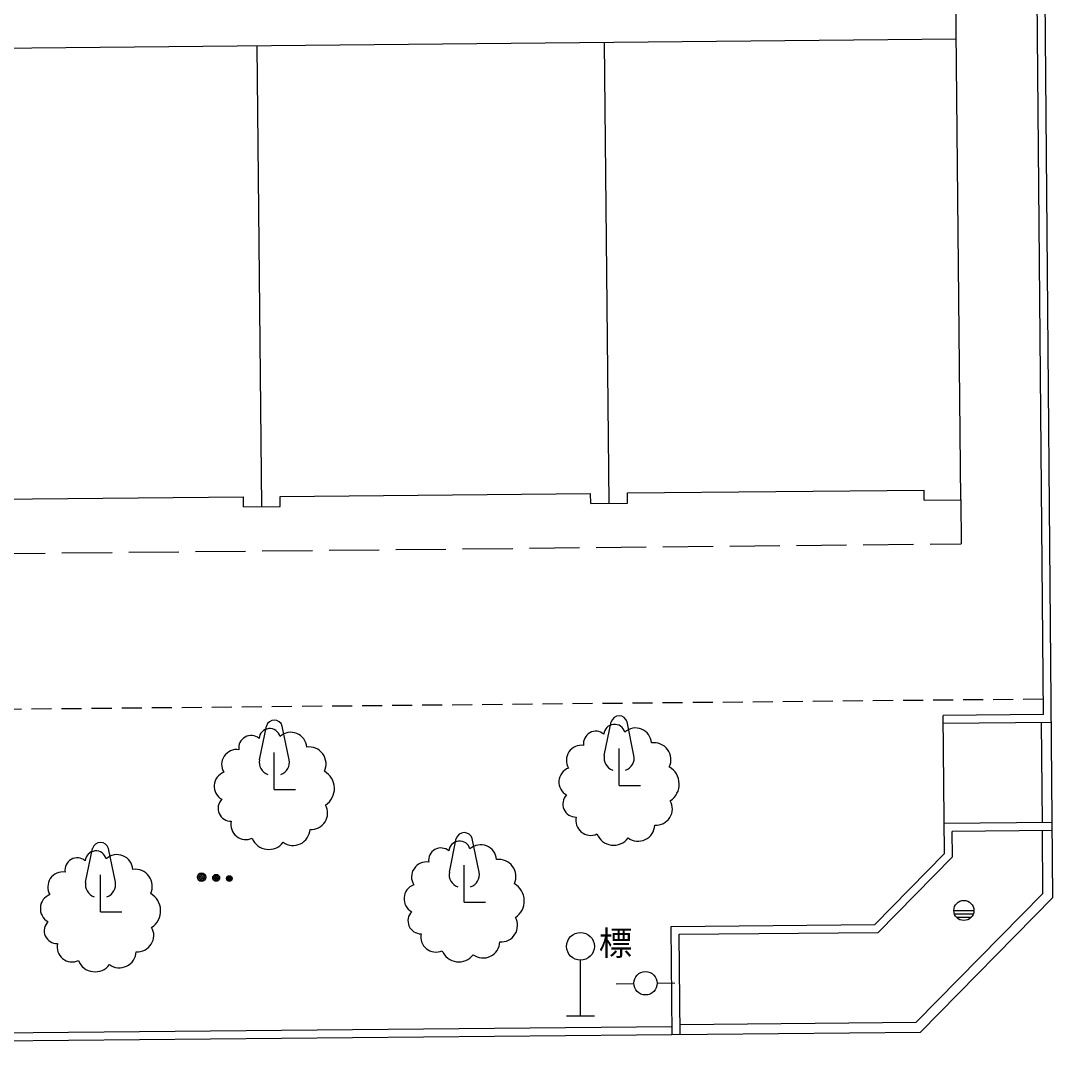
# Model space of a CAD drawing. Units: millimetres, scale not verified. Extents: x -100125 to 100125, y -69250 to 69250.
# Drawn here: x -2096 to 13356, y 15792 to 31521 of the extents above; entities that cross this region are included whole.
import ezdxf
from ezdxf.enums import TextEntityAlignment as Align

# ---------------------------------------------------------------- set-up
doc = ezdxf.new("R2010")
doc.units = ezdxf.units.MM
doc.header["$LTSCALE"] = 250
doc.linetypes.add('DASHED1', pattern=[1.8, 1.2, -0.6])
doc.linetypes.add('DASHED3', pattern=[4, 3, -1])
doc.layers.add('1-0_計画', color=3, linetype='Continuous')
doc.layers.add('1-1_現況白抜', color=2, linetype='Continuous')
doc.styles.add('ＭＳ ゴシック', font='')
doc.styles.get('ＭＳ ゴシック').set_extended_font_data('MS Gothic')

msp = doc.modelspace()

# ---------------------------------------------------------------- linework, layer by layer
at = {"layer": '1-0_計画'}
for p, q in [((13356.1, 18392.6), (13225.5, 33670.8)), ((13212.7, 21131.4), (13106, 33620)), ((13212.7, 21131.4), (11712.8, 21118.6)), ((11730.5, 19049.3), (11712.8, 21118.6)), ((13333.7, 21012.5), (11713.8, 20998.6)), ((13196.6, 19511.2), (13183.7, 21011.2)), ((13346.6, 19512.5), (11726.6, 19498.7)), ((13347.6, 19392.5), (11847.6, 19379.7)), ((11850.9, 19000.6), (11847.6, 19379.7)), ((13205.6, 18453.4), (13197.6, 19391.2)), ((11730.5, 19049.3), (10687.4, 17987.3)), ((11850.9, 19000.6), (10738.2, 17867.8)), ((13205.6, 18453.4), (11309.8, 16523.1)), ((13356.1, 18392.6), (11373.3, 16373.7)), ((7638.2, 17958.5), (10687.4, 17987.3)), ((7653.5, 16338.6), (7638.2, 17958.5)), ((7759.3, 17839.7), (10738.2, 17867.8)), ((7773.5, 16339.7), (7759.3, 17839.7)), ((6281, 16617.6), (6281, 17451)), ((6072.6, 16617.6), (6489.3, 16617.6)), ((7772.1, 16489.7), (11309.8, 16523.1)), ((-50209, 15792.1), (11373.3, 16373.7)), ((-46490.3, 15947.2), (7652.3, 16458.6))]:
    msp.add_line(p, q, dxfattribs=at)
msp.add_circle((6281, 17659.3), 208.3, dxfattribs=at)
at = {"layer": '1-1_現況白抜'}
for p, q in [((11976.5, 24349.8), (11879.6, 34159.3)), ((11908.3, 31249.2), (-50555.7, 30631.7)), ((1509.9, 24246.3), (1441.7, 31145.7)), ((6709.7, 24297.7), (6641.5, 31197.1)), ((-3416.3, 24347.6), (1233.5, 24393.6)), ((1234.9, 24243.6), (1233.5, 24393.6)), ((1783.4, 24399), (6433.2, 24445)), ((1784.9, 24249), (1783.4, 24399)), ((6434.7, 24295), (6433.2, 24445)), ((6983.2, 24450.4), (11425.1, 24494.3)), ((6984.7, 24300.4), (6983.2, 24450.4)), ((11426.6, 24344.3), (11425.1, 24494.3)), ((1234.9, 24243.6), (1784.9, 24249)), ((6434.7, 24295), (6984.7, 24300.4)), ((11426.6, 24344.3), (11976.5, 24349.8)), ((1474.1, 20455.2), (1577.6, 20958.6)), ((1919.1, 20455.2), (1815.7, 20958.6)), ((6637.1, 20519.4), (6740.6, 21022.8)), ((7082.1, 20519.4), (6978.6, 21022.8)), ((6859.6, 20071.2), (6859.6, 20625.4)), ((1696.6, 20007), (1696.6, 20561.2)), ((1696.6, 20007), (2015.1, 20007)), ((6859.6, 20071.2), (7178.1, 20071.2)), ((4317.5, 18770.6), (4420.9, 19274)), ((4762.4, 18770.6), (4659, 19274)), ((-1128.6, 18622.7), (-1025.2, 19126.1)), ((-683.7, 18622.7), (-787.1, 19126.1)), ((4540, 18322.4), (4540, 18876.6)), ((-906.1, 18174.5), (-906.1, 18728.7)), ((610.4, 18694.4), (605.4, 18694.4)), ((607.9, 18696.9), (607.9, 18691.9)), ((827.9, 18683.6), (823, 18683.6)), ((825.5, 18686.1), (825.5, 18681.1)), ((1023.9, 18675.9), (1018.9, 18675.9)), ((1021.4, 18678.4), (1021.4, 18673.4)), ((4540, 18322.4), (4858.4, 18322.4)), ((-906.1, 18174.5), (-587.7, 18174.5)), ((11871.7, 18197.2), (12171.7, 18197.2)), ((11880.4, 18147.2), (12162.9, 18147.2)), ((11909.9, 18097.2), (12133.4, 18097.2)), ((6817.2, 17099.9), (7079.6, 17103.7)), ((7429.6, 17108.4), (7692.1, 17111.7))]:
    msp.add_line(p, q, dxfattribs=at)
at = {"layer": '1-1_現況白抜', "linetype": 'DASHED3'}
msp.add_line((11976.5, 24349.8), (11983.1, 23689.2), dxfattribs=at)
at = {"layer": '1-1_現況白抜', "linetype": 'DASHED1'}
msp.add_line((13210.7, 21361.8), (-52137.8, 20715.8), dxfattribs=at)
at = {"layer": '1-1_現況白抜', "linetype": 'DASHED3'}
msp.add_lwpolyline([(-50487.5, 23732.3), (-50480.9, 23058), (11983.1, 23689.2)], dxfattribs=at)
at = {"layer": '1-1_現況白抜'}
for centre, radius in [((607.1, 18695.9), 62.3), ((607.9, 18694.4), 62.5), ((607.9, 18694.4), 42.5), ((607.9, 18694.4), 22.5), ((825.9, 18685.5), 52.1), ((825.5, 18683.6), 50), ((825.5, 18683.6), 34), ((825.5, 18683.6), 18), ((1023.8, 18675.1), 41.5), ((1021.4, 18675.9), 37.5), ((1021.4, 18675.9), 25.5), ((1021.4, 18675.9), 13.5), ((12021.7, 18197.2), 150), ((7254.6, 17106.2), 175)]:
    msp.add_circle(centre, radius, dxfattribs=at)
for centre, radius, start, end in [((6859.6, 20988.6), 123.8, 16.01544, 163.98456), ((1627.6, 20760.2), 160.6, 15.21993, 175.25279), ((1696.6, 20924.5), 123.8, 16.01544, 163.98456), ((6790.6, 20824.4), 160.6, 15.21993, 175.25279), ((7107.3, 20693.2), 237.1, 3.57292, 133.00559), ((1347.8, 20633.3), 184.4, 49.49382, 188.73859), ((1944.3, 20629), 237.1, 3.57292, 133.00559), ((6510.8, 20697.5), 184.4, 49.49382, 188.73859), ((1133, 20382.3), 225.4, 81.69439, 210.99249), ((2215.8, 20390.1), 256, 335.02818, 97.82313), ((6296, 20446.5), 225.4, 81.69439, 210.99249), ((7378.8, 20454.3), 256, 335.02818, 97.82313), ((1662.4, 20416.5), 192.2, 168.38851, 251.26151), ((1730.8, 20416.5), 192.2, 288.73849, 11.61149), ((6825.4, 20480.7), 192.2, 168.38851, 251.26151), ((6893.8, 20480.7), 192.2, 288.73849, 11.61149), ((6181.5, 20121.6), 223.2, 110.65709, 240.8492), ((7462.7, 20088.8), 297, 303.26786, 60.07568), ((1018.5, 20057.4), 223.2, 110.65709, 240.8492), ((2299.7, 20024.6), 297, 303.26786, 60.07568), ((1047.8, 19726.1), 194, 135.36408, 271.45434), ((6210.8, 19790.3), 194, 135.36408, 271.45434), ((7412.7, 19719.8), 244.8, 265.5933, 29.54039), ((2249.7, 19655.6), 244.8, 265.5933, 29.54039), ((1270.7, 19481.7), 223.7, 166.93808, 294.99175), ((6433.7, 19545.9), 223.7, 166.93808, 294.99175), ((1978.1, 19423.2), 253, 234.12746, 357.35837), ((4540, 19239.9), 123.8, 16.01544, 163.98456), ((7141.1, 19487.4), 253, 234.12746, 357.35837), ((-906.1, 19092), 123.8, 16.01544, 163.98456), ((1614.7, 19379.7), 269.1, 202.00276, 323.11063), ((4470.9, 19075.6), 160.6, 15.21993, 175.25279), ((6777.7, 19443.9), 269.1, 202.00276, 323.11063), ((-975.2, 18927.8), 160.6, 15.21993, 175.25279), ((-658.5, 18796.5), 237.1, 3.57292, 133.00559), ((4191.1, 18948.7), 184.4, 49.49382, 188.73859), ((4787.6, 18944.4), 237.1, 3.57292, 133.00559), ((-1255, 18800.8), 184.4, 49.49382, 188.73859), ((3976.3, 18697.7), 225.4, 81.69439, 210.99249), ((5059.1, 18705.5), 256, 335.02818, 97.82313), ((-1469.8, 18549.8), 225.4, 81.69439, 210.99249), ((-387, 18557.6), 256, 335.02818, 97.82313), ((4505.7, 18731.9), 192.2, 168.38851, 251.26151), ((4574.2, 18731.9), 192.2, 288.73849, 11.61149), ((-940.4, 18584), 192.2, 168.38851, 251.26151), ((-871.9, 18584), 192.2, 288.73849, 11.61149), ((3861.9, 18372.8), 223.2, 110.65709, 240.8492), ((5143, 18340), 297, 303.26786, 60.07568), ((-1584.2, 18224.9), 223.2, 110.65709, 240.8492), ((-303.1, 18192.1), 297, 303.26786, 60.07568), ((3891.2, 18041.5), 194, 135.36408, 271.45434), ((5093, 17971), 244.8, 265.5933, 29.54039), ((-1554.9, 17893.6), 194, 135.36408, 271.45434), ((-353.1, 17823.1), 244.8, 265.5933, 29.54039), ((4114, 17797.1), 223.7, 166.93808, 294.99175), ((-1332.1, 17649.2), 223.7, 166.93808, 294.99175), ((4821.5, 17738.6), 253, 234.12746, 357.35837), ((-624.6, 17590.7), 253, 234.12746, 357.35837), ((4458, 17695.1), 269.1, 202.00276, 323.11063), ((-988.1, 17547.2), 269.1, 202.00276, 323.11063)]:
    msp.add_arc(centre, radius, start, end, dxfattribs=at)

# ---------------------------------------------------------------- texts
at = {"layer": '1-1_現況白抜', "color": 7, "style": 'ＭＳ ゴシック'}
msp.add_text('標', height=366.6, dxfattribs=at).set_placement((6555.1, 17415.9), align=Align.BOTTOM_LEFT)

doc.saveas('drawing.dxf')
